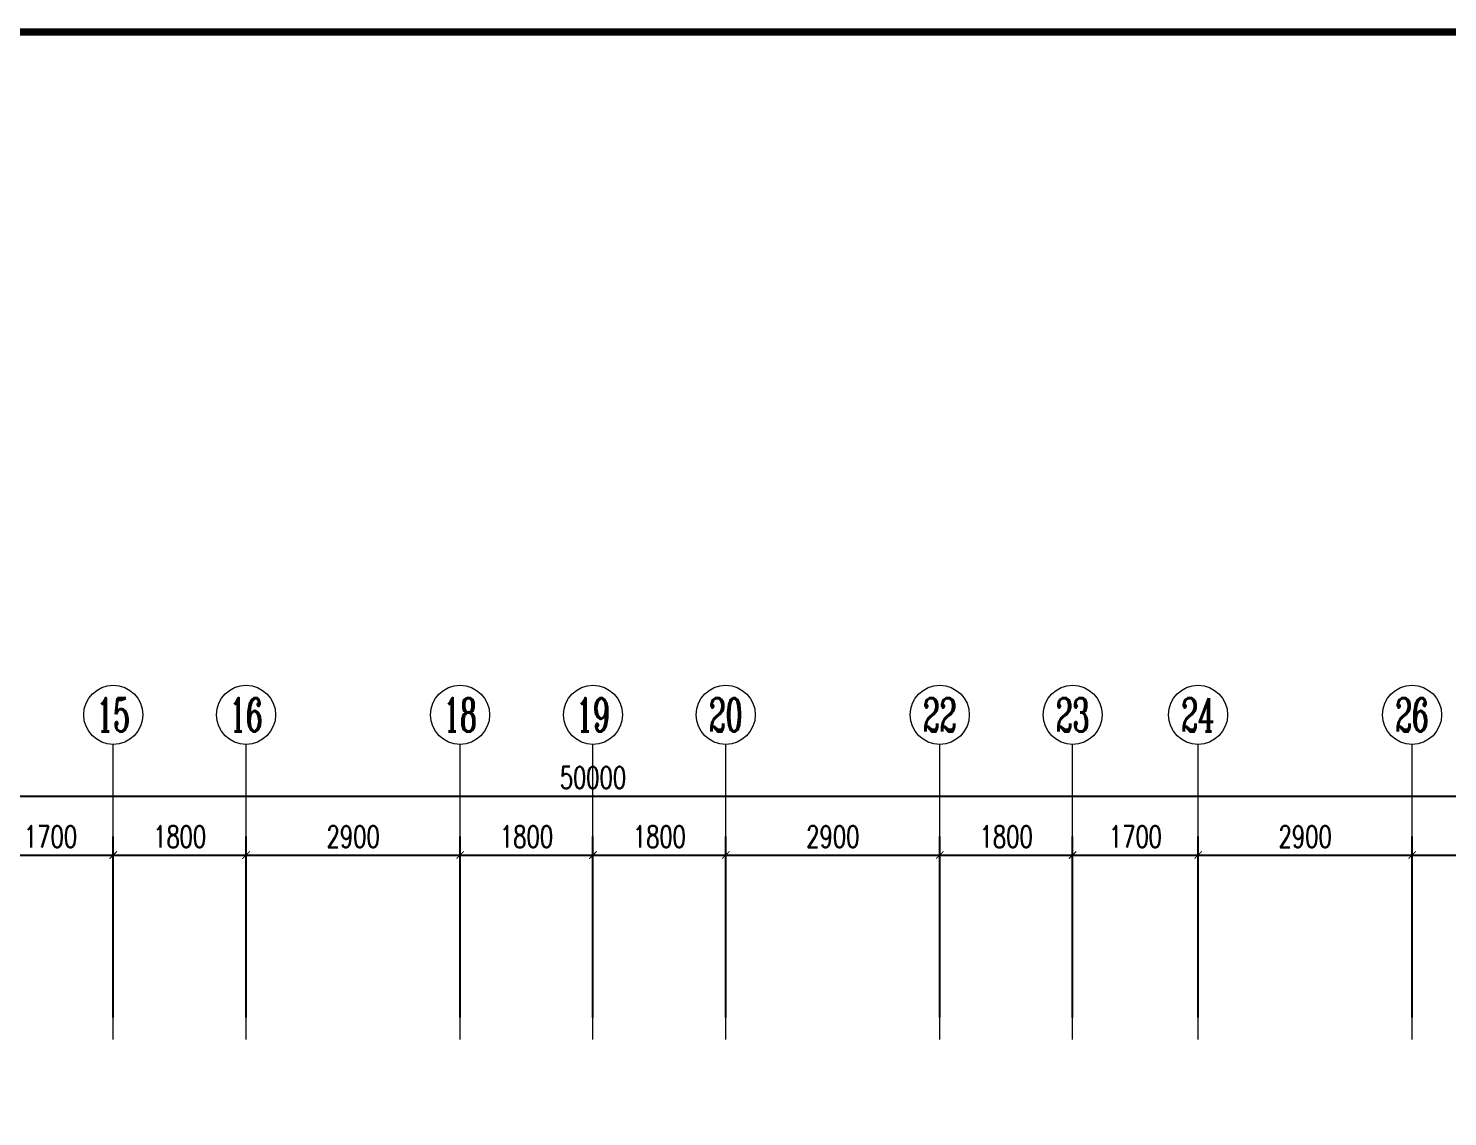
# Model space of a CAD drawing. Extents: x 3753737 to 4713801, y -857380 to 24339.
# Drawn here: x 4570699 to 4589929, y -704671 to -689927 of the extents above; entities that cross this region are included whole.
import ezdxf
from ezdxf.enums import TextEntityAlignment as Align

# ---------------------------------------------------------------- set-up
doc = ezdxf.new("R2010")
doc.units = 0
doc.header["$LTSCALE"] = 1000
doc.header["$MEASUREMENT"] = 0
doc.layers.get('0').update_dxf_attribs({"linetype": 'CONTINUOUS'})
doc.layers.get('Defpoints').update_dxf_attribs({"linetype": 'CONTINUOUS'})
doc.layers.add('!!电气', color=1, linetype='CONTINUOUS')
for name, color, linetype, lineweight in [('AXIS', 114, 'CONTINUOUS', 20), ('AXIS_TEXT', 7, 'CONTINUOUS', 20), ('图框', 147, 'CONTINUOUS', 20)]:
    doc.layers.add(name, color=color, linetype=linetype, lineweight=lineweight)
doc.styles.add('_TCH_AXIS', font='COMPLEX', dxfattribs={"bigfont": 'GBCBIG'})
doc.styles.add('_TCH_DIM_T3', font='SIMPLEX.shx', dxfattribs={"width": 0.705882, "bigfont": 'GBCBIG.shx'})
doc.styles.add('COMPLEX', font='COMPLEX')
doc.dimstyles.new('_TCH_ARCH&&100', dxfattribs={"dimtxt": 297.5, "dimasz": 100, "dimexe": 250, "dimexo": 300, "dimgap": 100, "dimtad": 1, "dimdec": 0, "dimzin": 0, "dimdsep": 46, "dimtxsty": '_TCH_DIM_T3', "dimblk": 'ARCHTICK', "dimcen": 0.09, "dimclrt": 7, "dimazin": 2, "dimtfac": 1, "dimtdec": 0, "dimtix": 1, "dimtmove": 2, "dimatfit": 3, "dimfxl": 1, "dimtolj": 1, "dimtzin": 0, "dimarcsym": 0})

# ---------------------------------------------------------------- blocks, each defined once
blk = doc.blocks.new('_ArchTick')
at = {"color": 0, "linetype": 'ByBlock', "const_width": 0.15}
blk.add_lwpolyline([(-0.5, -0.5), (0.5, 0.5)], dxfattribs=at)
blk = doc.blocks.new('*D678')
at = {"layer": 'AXIS', "color": 0, "lineweight": -2, "transparency": 16777216}
for p, q in [((0, 14850), (0, 18100)), ((50000, 14850), (50000, 18100)), ((0, 17850), (50000, 17850))]:
    blk.add_line(p, q, dxfattribs=at)
at = {"layer": 'Defpoints', "color": 0, "transparency": 16777216}
for p in [(50000, 17850), (0, 14550), (50000, 14550)]:
    blk.add_point(p, dxfattribs=at)
at = {"layer": 'AXIS', "color": 0, "lineweight": -2, "transparency": 16777216, "xscale": 100, "yscale": 100, "zscale": 100, "rotation": 180}
blk.add_blockref('_ArchTick', (0, 17850), dxfattribs=at)
at = {"layer": 'AXIS', "color": 0, "lineweight": -2, "transparency": 16777216, "xscale": 100, "yscale": 100, "zscale": 100}
blk.add_blockref('_ArchTick', (50000, 17850), dxfattribs=at)
at = {"layer": 'AXIS', "color": 7, "transparency": 16777216, "insert": (25000, 18099), "char_height": 297.5, "attachment_point": 5, "style": '_TCH_DIM_T3'}
blk.add_mtext('\\A1;50000', dxfattribs=at)
blk = doc.blocks.new('*D686')
at = {"layer": 'AXIS', "color": 0, "lineweight": -2, "transparency": 16777216}
for p, q in [((16800, 14850), (16800, 17300)), ((18500, 14850), (18500, 17300)), ((16800, 17050), (18500, 17050))]:
    blk.add_line(p, q, dxfattribs=at)
at = {"layer": 'Defpoints', "color": 0, "transparency": 16777216}
for p in [(18500, 17050), (16800, 14550), (18500, 14550)]:
    blk.add_point(p, dxfattribs=at)
at = {"layer": 'AXIS', "color": 0, "lineweight": -2, "transparency": 16777216, "xscale": 100, "yscale": 100, "zscale": 100, "rotation": 180}
blk.add_blockref('_ArchTick', (16800, 17050), dxfattribs=at)
at = {"layer": 'AXIS', "color": 0, "lineweight": -2, "transparency": 16777216, "xscale": 100, "yscale": 100, "zscale": 100}
blk.add_blockref('_ArchTick', (18500, 17050), dxfattribs=at)
at = {"layer": 'AXIS', "color": 7, "transparency": 16777216, "insert": (17650, 17299), "char_height": 297.5, "attachment_point": 5, "style": '_TCH_DIM_T3'}
blk.add_mtext('\\A1;1700', dxfattribs=at)
blk = doc.blocks.new('*D687')
at = {"layer": 'AXIS', "color": 0, "lineweight": -2, "transparency": 16777216}
for p, q in [((18500, 14850), (18500, 17300)), ((20300, 14850), (20300, 17300)), ((18500, 17050), (20300, 17050))]:
    blk.add_line(p, q, dxfattribs=at)
at = {"layer": 'Defpoints', "color": 0, "transparency": 16777216}
for p in [(20300, 17050), (18500, 14550), (20300, 14550)]:
    blk.add_point(p, dxfattribs=at)
at = {"layer": 'AXIS', "color": 0, "lineweight": -2, "transparency": 16777216, "xscale": 100, "yscale": 100, "zscale": 100, "rotation": 180}
blk.add_blockref('_ArchTick', (18500, 17050), dxfattribs=at)
at = {"layer": 'AXIS', "color": 0, "lineweight": -2, "transparency": 16777216, "xscale": 100, "yscale": 100, "zscale": 100}
blk.add_blockref('_ArchTick', (20300, 17050), dxfattribs=at)
at = {"layer": 'AXIS', "color": 7, "transparency": 16777216, "insert": (19400, 17299), "char_height": 297.5, "attachment_point": 5, "style": '_TCH_DIM_T3'}
blk.add_mtext('\\A1;1800', dxfattribs=at)
blk = doc.blocks.new('*D688')
at = {"layer": 'AXIS', "color": 0, "lineweight": -2, "transparency": 16777216}
for p, q in [((20300, 14850), (20300, 17300)), ((23200, 14850), (23200, 17300)), ((20300, 17050), (23200, 17050))]:
    blk.add_line(p, q, dxfattribs=at)
at = {"layer": 'Defpoints', "color": 0, "transparency": 16777216}
for p in [(23200, 17050), (20300, 14550), (23200, 14550)]:
    blk.add_point(p, dxfattribs=at)
at = {"layer": 'AXIS', "color": 0, "lineweight": -2, "transparency": 16777216, "xscale": 100, "yscale": 100, "zscale": 100, "rotation": 180}
blk.add_blockref('_ArchTick', (20300, 17050), dxfattribs=at)
at = {"layer": 'AXIS', "color": 0, "lineweight": -2, "transparency": 16777216, "xscale": 100, "yscale": 100, "zscale": 100}
blk.add_blockref('_ArchTick', (23200, 17050), dxfattribs=at)
at = {"layer": 'AXIS', "color": 7, "transparency": 16777216, "insert": (21750, 17299), "char_height": 297.5, "attachment_point": 5, "style": '_TCH_DIM_T3'}
blk.add_mtext('\\A1;2900', dxfattribs=at)
blk = doc.blocks.new('*D689')
at = {"layer": 'AXIS', "color": 0, "lineweight": -2, "transparency": 16777216}
for p, q in [((23200, 14850), (23200, 17300)), ((25000, 14850), (25000, 17300)), ((23200, 17050), (25000, 17050))]:
    blk.add_line(p, q, dxfattribs=at)
at = {"layer": 'Defpoints', "color": 0, "transparency": 16777216}
for p in [(25000, 17050), (23200, 14550), (25000, 14550)]:
    blk.add_point(p, dxfattribs=at)
at = {"layer": 'AXIS', "color": 0, "lineweight": -2, "transparency": 16777216, "xscale": 100, "yscale": 100, "zscale": 100, "rotation": 180}
blk.add_blockref('_ArchTick', (23200, 17050), dxfattribs=at)
at = {"layer": 'AXIS', "color": 0, "lineweight": -2, "transparency": 16777216, "xscale": 100, "yscale": 100, "zscale": 100}
blk.add_blockref('_ArchTick', (25000, 17050), dxfattribs=at)
at = {"layer": 'AXIS', "color": 7, "transparency": 16777216, "insert": (24100, 17299), "char_height": 297.5, "attachment_point": 5, "style": '_TCH_DIM_T3'}
blk.add_mtext('\\A1;1800', dxfattribs=at)
blk = doc.blocks.new('_AXISO')
blk.add_circle((0, 0), 0.5)
at = {"layer": 'AXIS_TEXT', "style": 'COMPLEX', "width": 1.041667}
blk.add_attdef('A', text='', height=0.56, dxfattribs=at).set_placement((-0.25, -0.28), (0.25, -0.28), align=Align.FIT)
blk = doc.blocks.new('*D695')
at = {"layer": 'AXIS', "color": 0, "lineweight": -2, "transparency": 16777216}
for p, q in [((36100, 14850), (36100, 17300)), ((38900, 14850), (38900, 17300)), ((36100, 17050), (38900, 17050))]:
    blk.add_line(p, q, dxfattribs=at)
at = {"layer": 'Defpoints', "color": 0, "transparency": 16777216}
for p in [(38900, 17050), (36100, 14550), (38900, 14550)]:
    blk.add_point(p, dxfattribs=at)
at = {"layer": 'AXIS', "color": 0, "lineweight": -2, "transparency": 16777216, "xscale": 100, "yscale": 100, "zscale": 100, "rotation": 180}
blk.add_blockref('_ArchTick', (36100, 17050), dxfattribs=at)
at = {"layer": 'AXIS', "color": 0, "lineweight": -2, "transparency": 16777216, "xscale": 100, "yscale": 100, "zscale": 100}
blk.add_blockref('_ArchTick', (38900, 17050), dxfattribs=at)
at = {"layer": 'AXIS', "color": 7, "transparency": 16777216, "insert": (37500, 17299), "char_height": 297.5, "attachment_point": 5, "style": '_TCH_DIM_T3'}
blk.add_mtext('\\A1;2800', dxfattribs=at)
blk = doc.blocks.new('*D696')
at = {"layer": 'AXIS', "color": 0, "lineweight": -2, "transparency": 16777216}
for p, q in [((33200, 14850), (33200, 17300)), ((36100, 14850), (36100, 17300)), ((33200, 17050), (36100, 17050))]:
    blk.add_line(p, q, dxfattribs=at)
at = {"layer": 'Defpoints', "color": 0, "transparency": 16777216}
for p in [(36100, 17050), (33200, 14550), (36100, 14550)]:
    blk.add_point(p, dxfattribs=at)
at = {"layer": 'AXIS', "color": 0, "lineweight": -2, "transparency": 16777216, "xscale": 100, "yscale": 100, "zscale": 100, "rotation": 180}
blk.add_blockref('_ArchTick', (33200, 17050), dxfattribs=at)
at = {"layer": 'AXIS', "color": 0, "lineweight": -2, "transparency": 16777216, "xscale": 100, "yscale": 100, "zscale": 100}
blk.add_blockref('_ArchTick', (36100, 17050), dxfattribs=at)
at = {"layer": 'AXIS', "color": 7, "transparency": 16777216, "insert": (34650, 17299), "char_height": 297.5, "attachment_point": 5, "style": '_TCH_DIM_T3'}
blk.add_mtext('\\A1;2900', dxfattribs=at)
blk = doc.blocks.new('*D697')
at = {"layer": 'AXIS', "color": 0, "lineweight": -2, "transparency": 16777216}
for p, q in [((31500, 14850), (31500, 17300)), ((33200, 14850), (33200, 17300)), ((31500, 17050), (33200, 17050))]:
    blk.add_line(p, q, dxfattribs=at)
at = {"layer": 'Defpoints', "color": 0, "transparency": 16777216}
for p in [(33200, 17050), (31500, 14550), (33200, 14550)]:
    blk.add_point(p, dxfattribs=at)
at = {"layer": 'AXIS', "color": 0, "lineweight": -2, "transparency": 16777216, "xscale": 100, "yscale": 100, "zscale": 100, "rotation": 180}
blk.add_blockref('_ArchTick', (31500, 17050), dxfattribs=at)
at = {"layer": 'AXIS', "color": 0, "lineweight": -2, "transparency": 16777216, "xscale": 100, "yscale": 100, "zscale": 100}
blk.add_blockref('_ArchTick', (33200, 17050), dxfattribs=at)
at = {"layer": 'AXIS', "color": 7, "transparency": 16777216, "insert": (32350, 17299), "char_height": 297.5, "attachment_point": 5, "style": '_TCH_DIM_T3'}
blk.add_mtext('\\A1;1700', dxfattribs=at)
blk = doc.blocks.new('*D698')
at = {"layer": 'AXIS', "color": 0, "lineweight": -2, "transparency": 16777216}
for p, q in [((29700, 14850), (29700, 17300)), ((31500, 14850), (31500, 17300)), ((29700, 17050), (31500, 17050))]:
    blk.add_line(p, q, dxfattribs=at)
at = {"layer": 'Defpoints', "color": 0, "transparency": 16777216}
for p in [(31500, 17050), (29700, 14550), (31500, 14550)]:
    blk.add_point(p, dxfattribs=at)
at = {"layer": 'AXIS', "color": 0, "lineweight": -2, "transparency": 16777216, "xscale": 100, "yscale": 100, "zscale": 100, "rotation": 180}
blk.add_blockref('_ArchTick', (29700, 17050), dxfattribs=at)
at = {"layer": 'AXIS', "color": 0, "lineweight": -2, "transparency": 16777216, "xscale": 100, "yscale": 100, "zscale": 100}
blk.add_blockref('_ArchTick', (31500, 17050), dxfattribs=at)
at = {"layer": 'AXIS', "color": 7, "transparency": 16777216, "insert": (30600, 17299), "char_height": 297.5, "attachment_point": 5, "style": '_TCH_DIM_T3'}
blk.add_mtext('\\A1;1800', dxfattribs=at)
blk = doc.blocks.new('*D699')
at = {"layer": 'AXIS', "color": 0, "lineweight": -2, "transparency": 16777216}
for p, q in [((26800, 14850), (26800, 17300)), ((29700, 14850), (29700, 17300)), ((26800, 17050), (29700, 17050))]:
    blk.add_line(p, q, dxfattribs=at)
at = {"layer": 'Defpoints', "color": 0, "transparency": 16777216}
for p in [(29700, 17050), (26800, 14550), (29700, 14550)]:
    blk.add_point(p, dxfattribs=at)
at = {"layer": 'AXIS', "color": 0, "lineweight": -2, "transparency": 16777216, "xscale": 100, "yscale": 100, "zscale": 100, "rotation": 180}
blk.add_blockref('_ArchTick', (26800, 17050), dxfattribs=at)
at = {"layer": 'AXIS', "color": 0, "lineweight": -2, "transparency": 16777216, "xscale": 100, "yscale": 100, "zscale": 100}
blk.add_blockref('_ArchTick', (29700, 17050), dxfattribs=at)
at = {"layer": 'AXIS', "color": 7, "transparency": 16777216, "insert": (28250, 17299), "char_height": 297.5, "attachment_point": 5, "style": '_TCH_DIM_T3'}
blk.add_mtext('\\A1;2900', dxfattribs=at)
blk = doc.blocks.new('*D700')
at = {"layer": 'AXIS', "color": 0, "lineweight": -2, "transparency": 16777216}
for p, q in [((25000, 14850), (25000, 17300)), ((26800, 14850), (26800, 17300)), ((25000, 17050), (26800, 17050))]:
    blk.add_line(p, q, dxfattribs=at)
at = {"layer": 'Defpoints', "color": 0, "transparency": 16777216}
for p in [(26800, 17050), (25000, 14550), (26800, 14550)]:
    blk.add_point(p, dxfattribs=at)
at = {"layer": 'AXIS', "color": 0, "lineweight": -2, "transparency": 16777216, "xscale": 100, "yscale": 100, "zscale": 100, "rotation": 180}
blk.add_blockref('_ArchTick', (25000, 17050), dxfattribs=at)
at = {"layer": 'AXIS', "color": 0, "lineweight": -2, "transparency": 16777216, "xscale": 100, "yscale": 100, "zscale": 100}
blk.add_blockref('_ArchTick', (26800, 17050), dxfattribs=at)
at = {"layer": 'AXIS', "color": 7, "transparency": 16777216, "insert": (25900, 17299), "char_height": 297.5, "attachment_point": 5, "style": '_TCH_DIM_T3'}
blk.add_mtext('\\A1;1800', dxfattribs=at)
blk = doc.blocks.new('A$C1F33016B')
at = {"layer": 'AXIS'}
for p, q in [((18500, 14550), (18500, 18550)), ((20300, 14550), (20300, 18550)), ((23200, 14550), (23200, 18550)), ((25000, 14550), (25000, 18550)), ((26800, 14550), (26800, 18550)), ((29700, 14550), (29700, 18550)), ((31500, 14550), (31500, 18550)), ((33200, 14550), (33200, 18550)), ((36100, 14550), (36100, 18550))]:
    blk.add_line(p, q, dxfattribs=at)
ref = blk.add_blockref('_AXISO', (18500, 18950), dxfattribs=dict(at, xscale=800, yscale=800, zscale=800))
ref.add_attrib('A', '15', dxfattribs={"layer": 'AXIS_TEXT', "height": 452.55, "style": '_TCH_AXIS', "width": 0.724138}).set_placement((18273.7, 18723.7), (18726.3, 18723.7), align=Align.FIT)
ref = blk.add_blockref('_AXISO', (20300, 18950), dxfattribs=dict(at, xscale=800, yscale=800, zscale=800))
ref.add_attrib('A', '16', dxfattribs={"layer": 'AXIS_TEXT', "height": 452.55, "style": '_TCH_AXIS', "width": 0.724138}).set_placement((20073.7, 18723.7), (20526.3, 18723.7), align=Align.FIT)
ref = blk.add_blockref('_AXISO', (23200, 18950), dxfattribs=dict(at, xscale=800, yscale=800, zscale=800))
ref.add_attrib('A', '18', dxfattribs={"layer": 'AXIS_TEXT', "height": 452.55, "style": '_TCH_AXIS', "width": 0.724138}).set_placement((22973.7, 18723.7), (23426.3, 18723.7), align=Align.FIT)
ref = blk.add_blockref('_AXISO', (25000, 18950), dxfattribs=dict(at, xscale=800, yscale=800, zscale=800))
ref.add_attrib('A', '19', dxfattribs={"layer": 'AXIS_TEXT', "height": 452.55, "style": '_TCH_AXIS', "width": 0.724138}).set_placement((24773.7, 18723.7), (25226.3, 18723.7), align=Align.FIT)
ref = blk.add_blockref('_AXISO', (26800, 18950), dxfattribs=dict(at, xscale=800, yscale=800, zscale=800))
ref.add_attrib('A', '20', dxfattribs={"layer": 'AXIS_TEXT', "height": 452.55, "style": '_TCH_AXIS', "width": 0.617647}).set_placement((26573.7, 18723.7), (27026.3, 18723.7), align=Align.FIT)
ref = blk.add_blockref('_AXISO', (29700, 18950), dxfattribs=dict(at, xscale=800, yscale=800, zscale=800))
ref.add_attrib('A', '22', dxfattribs={"layer": 'AXIS_TEXT', "height": 452.55, "style": '_TCH_AXIS', "width": 0.617647}).set_placement((29473.7, 18723.7), (29926.3, 18723.7), align=Align.FIT)
ref = blk.add_blockref('_AXISO', (31500, 18950), dxfattribs=dict(at, xscale=800, yscale=800, zscale=800))
ref.add_attrib('A', '23', dxfattribs={"layer": 'AXIS_TEXT', "height": 452.55, "style": '_TCH_AXIS', "width": 0.617647}).set_placement((31273.7, 18723.7), (31726.3, 18723.7), align=Align.FIT)
ref = blk.add_blockref('_AXISO', (33200, 18950), dxfattribs=dict(at, xscale=800, yscale=800, zscale=800))
ref.add_attrib('A', '24', dxfattribs={"layer": 'AXIS_TEXT', "height": 452.55, "style": '_TCH_AXIS', "width": 0.583333}).set_placement((32973.7, 18723.7), (33426.3, 18723.7), align=Align.FIT)
ref = blk.add_blockref('_AXISO', (36100, 18950), dxfattribs=dict(at, xscale=800, yscale=800, zscale=800))
ref.add_attrib('A', '26', dxfattribs={"layer": 'AXIS_TEXT', "height": 452.55, "style": '_TCH_AXIS', "width": 0.617647}).set_placement((35873.7, 18723.7), (36326.3, 18723.7), align=Align.FIT)
for p1, p2, distance, text, picture, middle in [((0, 14550), (50000, 14550), 3300, '50000', '*D678', (25000, 18098.7)), ((16800, 14550), (18500, 14550), 2500, '1700', '*D686', (17650, 17298.7)), ((18500, 14550), (20300, 14550), 2500, '1800', '*D687', (19400, 17298.7)), ((20300, 14550), (23200, 14550), 2500, '2900', '*D688', (21750, 17298.7)), ((23200, 14550), (25000, 14550), 2500, '1800', '*D689', (24100, 17298.7)), ((25000, 14550), (26800, 14550), 2500, '1800', '*D700', (25900, 17298.7)), ((26800, 14550), (29700, 14550), 2500, '2900', '*D699', (28250, 17298.7)), ((29700, 14550), (31500, 14550), 2500, '1800', '*D698', (30600, 17298.7)), ((31500, 14550), (33200, 14550), 2500, '1700', '*D697', (32350, 17298.7)), ((33200, 14550), (36100, 14550), 2500, '2900', '*D696', (34650, 17298.7)), ((36100, 14550), (38900, 14550), 2500, '2800', '*D695', (37500, 17298.7))]:
    dim = blk.add_aligned_dim(p1=p1, p2=p2, distance=distance, text=text, dimstyle='_TCH_ARCH&&100', dxfattribs=at)
    dim.commit()
    dim.dimension.update_dxf_attribs({"geometry": picture, "text_midpoint": middle})

msp = doc.modelspace()

# ---------------------------------------------------------------- linework, layer by layer
at = {"layer": '图框', "const_width": 100}
msp.add_lwpolyline([(4622146.2, -747377.2), (4622146.2, -689977.2), (4541546.2, -689977.2), (4541546.2, -747377.2)], close=True, dxfattribs=at)

# ---------------------------------------------------------------- next in the draw order: block references
at = {"layer": '!!电气'}
msp.add_blockref('A$C1F33016B', (4553348.6, -718177), dxfattribs=at)

doc.saveas('drawing.dxf')
